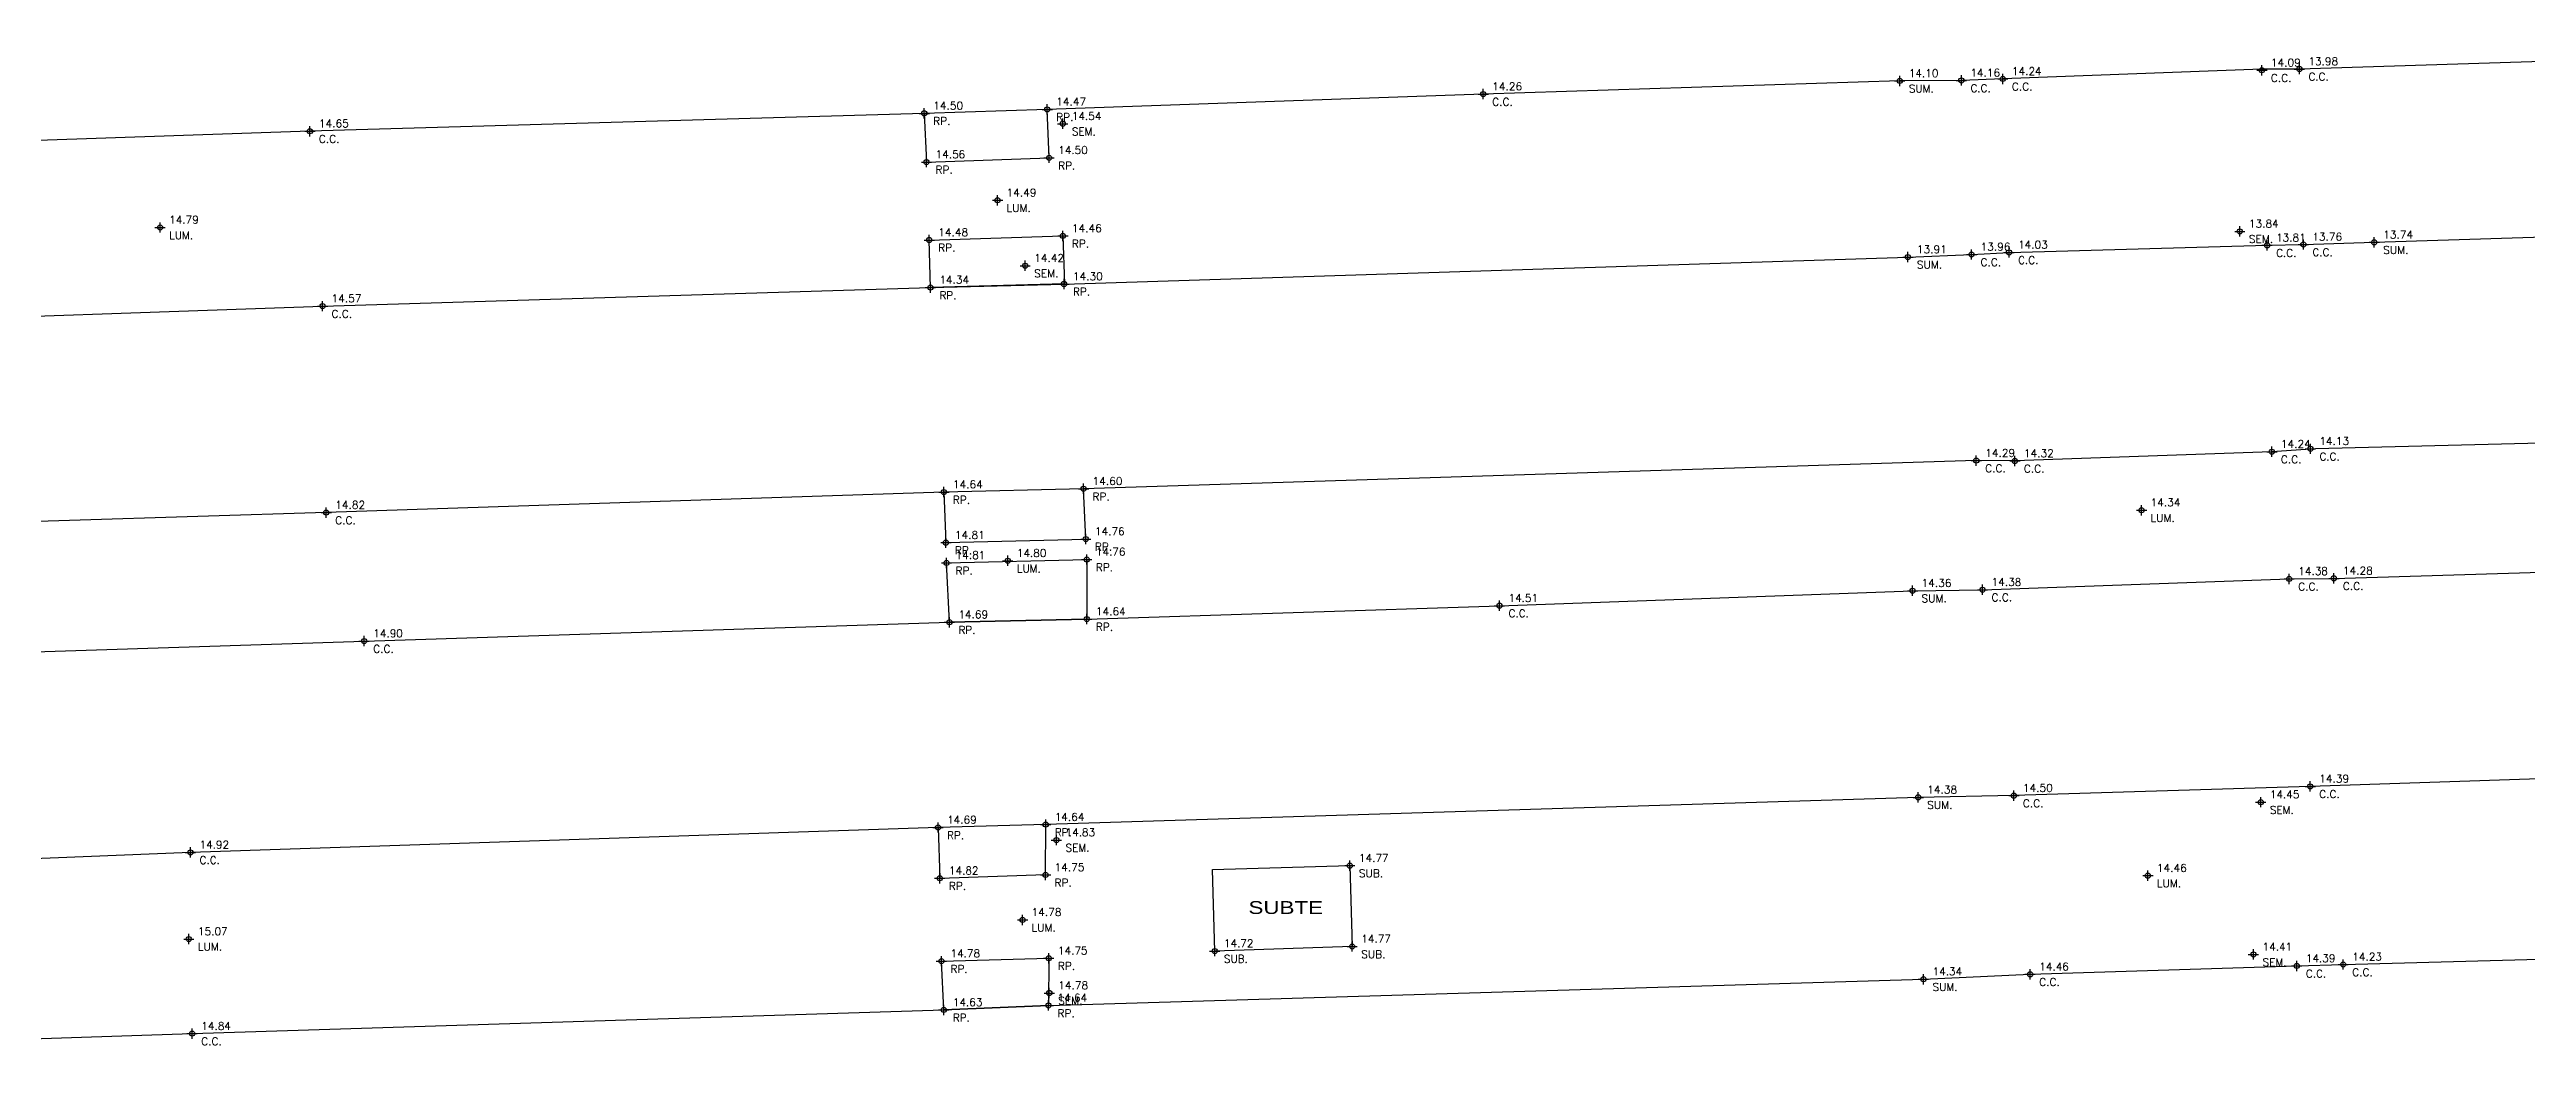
# Model space of a CAD drawing. Header units: metres. Extents: x 27389 to 27997, y 69801 to 70692.
# Drawn here: x 27493.5 to 27589.7, y 70167.2 to 70206.3 of the extents above; entities that cross this region are included whole.
import ezdxf
from ezdxf.enums import TextEntityAlignment as Align

# ---------------------------------------------------------------- set-up
doc = ezdxf.new("R2010")
doc.units = ezdxf.units.M
for name, color, linetype in [('C.C.', 1, 'Continuous'), ('RAMPAS', 5, 'Continuous'), ('SUBTE.', 2, 'Continuous'), ('TEXTOS', 3, 'Continuous'), ('VER.', 2, 'Continuous')]:
    doc.layers.add(name, color=color, linetype=linetype)
doc.styles.get("Standard").update_dxf_attribs({"font": 'simplex.shx'})
doc.styles.add('Textos', font='', dxfattribs={"width": 1.3, "height": 2})
doc.styles.get('Textos').set_extended_font_data('Cascadia Code')

# ---------------------------------------------------------------- blocks, each defined once
blk = doc.blocks.new('*U5')
at = {"color": 0, "linetype": 'ByBlock', "lineweight": -2, "transparency": 16777216}
for p, q in [((-1, 0), (1, 0)), ((0, -1), (0, 1))]:
    blk.add_line(p, q, dxfattribs=at)
blk.add_circle((0, 0), 0.5, dxfattribs=at)

msp = doc.modelspace()

# ---------------------------------------------------------------- linework, layer by layer
at = {"layer": 'C.C.', "flags": 128}
for points in [[(27605.021, 70206.333), (27580.837, 70205.578), (27579.382, 70205.578), (27569.319, 70205.195), (27567.709, 70205.134), (27565.315, 70205.117), (27549.14, 70204.604), (27532.206, 70204.01), (27527.43, 70203.858), (27503.57, 70203.164), (27485.06, 70202.526)], [(27485.434, 70195.733), (27504.058, 70196.375), (27527.666, 70197.098), (27532.856, 70197.234), (27565.634, 70198.281), (27568.105, 70198.38), (27569.56, 70198.46), (27579.581, 70198.737), (27580.991, 70198.768), (27583.744, 70198.852), (27604.362, 70199.5)]]:
    msp.add_lwpolyline(points, dxfattribs=at)
for points in [[(27474.283, 70187.429, 1.10788), (27473.671, 70182.341), (27505.674, 70183.375), (27528.404, 70184.109), (27533.743, 70184.229), (27549.767, 70184.75), (27565.814, 70185.33), (27568.53, 70185.368), (27580.44, 70185.79), (27582.176, 70185.81), (27598.709, 70186.311), (27609.021, 70186.662, 1.043152), (27608.732, 70191.501), (27598.995, 70191.28), (27581.464, 70190.838), (27579.77, 70190.725), (27569.789, 70190.366), (27568.289, 70190.381), (27533.618, 70189.286), (27528.192, 70189.158), (27504.203, 70188.364)], [(27617.154, 70171.931, 0.981887), (27616.852, 70178.879), (27603.333, 70178.468), (27581.258, 70177.737), (27569.751, 70177.378), (27566.035, 70177.312), (27532.145, 70176.253), (27527.963, 70176.141), (27498.927, 70175.174), (27470.394, 70174.021, 1.092761), (27470.491, 70167.197), (27498.994, 70168.142), (27528.185, 70169.061), (27532.252, 70169.234), (27566.236, 70170.254), (27570.38, 70170.444), (27580.735, 70170.768), (27582.538, 70170.824), (27602.532, 70171.371), (27616.39, 70171.821)]]:
    msp.add_lwpolyline(points, format="xyb", close=True, dxfattribs=at)
at = {"layer": 'RAMPAS', "flags": 128}
for points in [[(27527.43, 70203.858), (27527.515, 70201.966), (27532.277, 70202.131), (27532.206, 70204.01)], [(27527.666, 70197.098), (27527.623, 70198.942), (27532.814, 70199.1), (27532.874, 70197.235)], [(27528.192, 70189.158), (27528.271, 70187.197), (27533.704, 70187.335), (27533.618, 70189.286)], [(27528.404, 70184.109), (27528.292, 70186.411), (27533.74, 70186.542), (27533.743, 70184.229)], [(27527.963, 70176.141), (27528.032, 70174.172), (27532.141, 70174.316), (27532.145, 70176.253)], [(27528.185, 70169.061), (27528.095, 70170.954), (27532.266, 70171.066), (27532.252, 70169.234)]]:
    msp.add_lwpolyline(points, close=True, dxfattribs=at)
at = {"layer": 'SUBTE.', "flags": 128}
msp.add_lwpolyline([(27543.957, 70174.66), (27544.048, 70171.523), (27538.712, 70171.344), (27538.625, 70174.514)], close=True, dxfattribs=at)

# ---------------------------------------------------------------- block references
at = {"layer": 'VER.', "color": 1, "xscale": 0.2, "yscale": 0.2, "zscale": 0.2}
for p in [(27565.315, 70205.117, 14.096), (27567.709, 70205.134, 14.164), (27569.319, 70205.195, 14.235), (27579.382, 70205.53, 14.089), (27580.837, 70205.578, 13.983), (27527.43, 70203.858, 14.502), (27532.206, 70204.01, 14.466), (27549.14, 70204.604, 14.262), (27503.57, 70203.164, 14.651), (27532.807, 70203.453, 14.545), (27527.515, 70201.966, 14.557), (27532.277, 70202.131, 14.505), (27530.277, 70200.484, 14.493), (27497.748, 70199.428, 14.786), (27532.814, 70199.1, 14.461), (27578.524, 70199.277, 13.841), (27527.623, 70198.942, 14.477), (27565.634, 70198.281, 13.912), (27568.105, 70198.38, 13.957), (27569.56, 70198.46, 14.027), (27579.581, 70198.737, 13.813), (27580.991, 70198.768, 13.764), (27583.744, 70198.852, 13.744), (27531.348, 70197.944, 14.425), (27532.856, 70197.234, 14.298), (27504.058, 70196.375, 14.574), (27527.666, 70197.098, 14.34), (27568.289, 70190.381, 14.287), (27579.77, 70190.725, 14.238), (27581.264, 70190.838, 14.127), (27569.789, 70190.366, 14.323), (27528.192, 70189.158, 14.64), (27533.618, 70189.286, 14.596), (27574.708, 70188.456, 14.342), (27504.203, 70188.364, 14.824), (27528.271, 70187.197, 14.81), (27533.704, 70187.335, 14.76), (27533.74, 70186.542, 14.757), (27528.292, 70186.411, 14.806), (27530.671, 70186.493, 14.795), (27580.44, 70185.79, 14.385), (27582.176, 70185.81, 14.28), (27549.767, 70184.75, 14.507), (27565.814, 70185.33, 14.363), (27568.53, 70185.368, 14.382), (27528.404, 70184.109, 14.687), (27533.743, 70184.229, 14.639), (27505.674, 70183.375, 14.902), (27566.035, 70177.312, 14.375), (27569.751, 70177.378, 14.498), (27579.336, 70177.124, 14.446), (27581.258, 70177.737, 14.392), (27527.963, 70176.141, 14.694), (27532.145, 70176.253, 14.638), (27498.927, 70175.174, 14.925), (27532.562, 70175.652, 14.828), (27528.032, 70174.172, 14.825), (27532.141, 70174.3, 14.746), (27543.957, 70174.66, 14.77), (27574.954, 70174.273, 14.463), (27531.248, 70172.557, 14.782), (27498.865, 70171.812, 15.072), (27538.712, 70171.344, 14.715), (27544.048, 70171.523, 14.771), (27579.053, 70171.213, 14.414), (27528.095, 70170.954, 14.784), (27532.266, 70171.066, 14.752), (27566.236, 70170.254, 14.338), (27570.38, 70170.444, 14.462), (27580.735, 70170.768, 14.392), (27582.538, 70170.824, 14.226), (27532.252, 70169.234, 14.636), (27532.286, 70169.717, 14.78), (27528.185, 70169.061, 14.631), (27498.994, 70168.142, 14.837)]:
    msp.add_blockref('*U5', p, dxfattribs=at)

# ---------------------------------------------------------------- texts
at = {"layer": 'TEXTOS', "style": 'Textos', "width": 1.3}
msp.add_text('SUBTE', height=0.5, dxfattribs=at).set_placement((27541.469, 70173.035), align=Align.MIDDLE_CENTER)
at = {"layer": 'VER.', "color": 1, "char_height": 0.3, "attachment_point": 7}
for s, insert in [('14.09', (27579.732, 70205.68, 14.089)), ('13.98', (27581.187, 70205.728, 13.983)), ('14.26', (27549.49, 70204.754, 14.262)), ('14.10', (27565.665, 70205.267, 14.096)), ('14.16', (27568.059, 70205.284, 14.164)), ('14.24', (27569.669, 70205.345, 14.235)), ('14.50', (27527.78, 70204.008, 14.502)), ('14.47', (27532.556, 70204.16, 14.466)), ('14.65', (27503.92, 70203.314, 14.651)), ('14.54', (27533.157, 70203.603, 14.545)), ('14.56', (27527.865, 70202.116, 14.557)), ('14.50', (27532.627, 70202.281, 14.505)), ('14.49', (27530.627, 70200.634, 14.493)), ('14.79', (27498.098, 70199.578, 14.786)), ('14.48', (27527.973, 70199.092, 14.477)), ('14.46', (27533.164, 70199.25, 14.461)), ('13.84', (27578.874, 70199.427, 13.841)), ('13.74', (27584.094, 70199.002, 13.744)), ('14.42', (27531.698, 70198.094, 14.425)), ('13.91', (27565.984, 70198.431, 13.912)), ('13.96', (27568.455, 70198.53, 13.957)), ('14.03', (27569.91, 70198.61, 14.027)), ('13.81', (27579.931, 70198.887, 13.813)), ('13.76', (27581.341, 70198.918, 13.764)), ('14.34', (27528.016, 70197.248, 14.34)), ('14.30', (27533.206, 70197.384, 14.298)), ('14.57', (27504.408, 70196.525, 14.574)), ('14.29', (27568.639, 70190.531, 14.287)), ('14.32', (27570.139, 70190.516, 14.323)), ('14.24', (27580.12, 70190.875, 14.238)), ('14.13', (27581.614, 70190.988, 14.127)), ('14.60', (27533.968, 70189.436, 14.596)), ('14.82', (27504.553, 70188.514, 14.824)), ('14.64', (27528.542, 70189.308, 14.64)), ('14.34', (27575.058, 70188.606, 14.342)), ('14.76', (27534.054, 70187.485, 14.76)), ('14.81', (27528.621, 70187.347, 14.81)), ('14.81', (27528.642, 70186.561, 14.806)), ('14.80', (27531.021, 70186.643, 14.795)), ('14.76', (27534.09, 70186.692, 14.757)), ('14.36', (27566.164, 70185.48, 14.363)), ('14.38', (27568.88, 70185.518, 14.382)), ('14.38', (27580.79, 70185.94, 14.385)), ('14.28', (27582.526, 70185.96, 14.28)), ('14.51', (27550.117, 70184.9, 14.507)), ('14.69', (27528.754, 70184.259, 14.687)), ('14.64', (27534.093, 70184.379, 14.639)), ('14.90', (27506.024, 70183.525, 14.902)), ('14.39', (27581.608, 70177.887, 14.392)), ('14.38', (27566.385, 70177.462, 14.375)), ('14.50', (27570.101, 70177.528, 14.498)), ('14.45', (27579.686, 70177.274, 14.446)), ('14.69', (27528.313, 70176.291, 14.694)), ('14.64', (27532.495, 70176.403, 14.638)), ('14.92', (27499.277, 70175.324, 14.925)), ('14.83', (27532.912, 70175.802, 14.828)), ('14.82', (27528.382, 70174.322, 14.825)), ('14.75', (27532.491, 70174.45, 14.746)), ('14.77', (27544.307, 70174.81, 14.77)), ('14.46', (27575.304, 70174.423, 14.463)), ('14.78', (27531.598, 70172.707, 14.782)), ('15.07', (27499.215, 70171.962, 15.072)), ('14.78', (27528.445, 70171.104, 14.784)), ('14.75', (27532.616, 70171.216, 14.752)), ('14.72', (27539.062, 70171.494, 14.715)), ('14.77', (27544.398, 70171.673, 14.771)), ('14.41', (27579.403, 70171.363, 14.414)), ('14.34', (27566.586, 70170.404, 14.338)), ('14.46', (27570.73, 70170.594, 14.462)), ('14.39', (27581.085, 70170.918, 14.392)), ('14.23', (27582.888, 70170.974, 14.226)), ('14.63', (27528.535, 70169.211, 14.631)), ('14.64', (27532.602, 70169.384, 14.636)), ('14.78', (27532.636, 70169.867, 14.78)), ('14.84', (27499.344, 70168.292, 14.837))]:
    msp.add_mtext(s, dxfattribs=dict(at, insert=insert))
at = {"layer": 'VER.', "color": 3, "char_height": 0.3, "attachment_point": 1}
for s, insert in [('C.C.', (27569.669, 70205.045, 14.235)), ('C.C.', (27579.732, 70205.38, 14.089)), ('C.C.', (27581.187, 70205.428, 13.983)), ('C.C.', (27549.49, 70204.454, 14.262)), ('SUM.', (27565.665, 70204.967, 14.096)), ('C.C.', (27568.059, 70204.984, 14.164)), ('RP.', (27527.78, 70203.708, 14.502)), ('RP.', (27532.556, 70203.86, 14.466)), ('SEM.', (27533.157, 70203.303, 14.545)), ('C.C.', (27503.92, 70203.014, 14.651)), ('RP.', (27527.865, 70201.816, 14.557)), ('RP.', (27532.627, 70201.981, 14.505)), ('LUM.', (27530.627, 70200.334, 14.493)), ('LUM.', (27498.098, 70199.278, 14.786)), ('RP.', (27527.973, 70198.792, 14.477)), ('RP.', (27533.164, 70198.95, 14.461)), ('C.C.', (27569.91, 70198.31, 14.027)), ('SEM.', (27578.874, 70199.127, 13.841)), ('C.C.', (27579.931, 70198.587, 13.813)), ('C.C.', (27581.341, 70198.618, 13.764)), ('SUM.', (27584.094, 70198.702, 13.744)), ('SEM.', (27531.698, 70197.794, 14.425)), ('SUM.', (27565.984, 70198.131, 13.912)), ('C.C.', (27568.455, 70198.23, 13.957)), ('RP.', (27528.016, 70196.948, 14.34)), ('RP.', (27533.206, 70197.084, 14.298)), ('C.C.', (27504.408, 70196.225, 14.574)), ('C.C.', (27580.12, 70190.575, 14.238)), ('C.C.', (27581.614, 70190.688, 14.127)), ('C.C.', (27568.639, 70190.231, 14.287)), ('C.C.', (27570.139, 70190.216, 14.323)), ('RP.', (27528.542, 70189.008, 14.64)), ('RP.', (27533.968, 70189.136, 14.596)), ('C.C.', (27504.553, 70188.214, 14.824)), ('LUM.', (27575.058, 70188.306, 14.342)), ('RP.', (27528.621, 70187.047, 14.81)), ('RP.', (27534.054, 70187.185, 14.76)), ('RP.', (27528.642, 70186.261, 14.806)), ('LUM.', (27531.021, 70186.343, 14.795)), ('RP.', (27534.09, 70186.392, 14.757)), ('SUM.', (27566.164, 70185.18, 14.363)), ('C.C.', (27568.88, 70185.218, 14.382)), ('C.C.', (27580.79, 70185.64, 14.385)), ('C.C.', (27582.526, 70185.66, 14.28)), ('RP.', (27528.754, 70183.959, 14.687)), ('RP.', (27534.093, 70184.079, 14.639)), ('C.C.', (27550.117, 70184.6, 14.507)), ('C.C.', (27506.024, 70183.225, 14.902)), ('SUM.', (27566.385, 70177.162, 14.375)), ('C.C.', (27570.101, 70177.228, 14.498)), ('C.C.', (27581.608, 70177.587, 14.392)), ('SEM.', (27579.686, 70176.974, 14.446)), ('RP.', (27528.313, 70175.991, 14.694)), ('RP.', (27532.495, 70176.103, 14.638)), ('SEM.', (27532.912, 70175.502, 14.828)), ('C.C.', (27499.277, 70175.024, 14.925)), ('SUB.', (27544.307, 70174.51, 14.77)), ('RP.', (27528.382, 70174.022, 14.825)), ('RP.', (27532.491, 70174.15, 14.746)), ('LUM.', (27575.304, 70174.123, 14.463)), ('LUM.', (27531.598, 70172.407, 14.782)), ('LUM.', (27499.215, 70171.662, 15.072)), ('SUB.', (27544.398, 70171.373, 14.771)), ('RP.', (27528.445, 70170.804, 14.784)), ('RP.', (27532.616, 70170.916, 14.752)), ('SUB.', (27539.062, 70171.194, 14.715)), ('SEM.', (27579.403, 70171.063, 14.414)), ('C.C.', (27581.085, 70170.618, 14.392)), ('C.C.', (27582.888, 70170.674, 14.226)), ('SEM.', (27532.636, 70169.567, 14.78)), ('SUM.', (27566.586, 70170.104, 14.338)), ('C.C.', (27570.73, 70170.294, 14.462)), ('RP.', (27528.535, 70168.911, 14.631)), ('RP.', (27532.602, 70169.084, 14.636)), ('C.C.', (27499.344, 70167.992, 14.837))]:
    msp.add_mtext(s, dxfattribs=dict(at, insert=insert))

doc.saveas('drawing.dxf')
